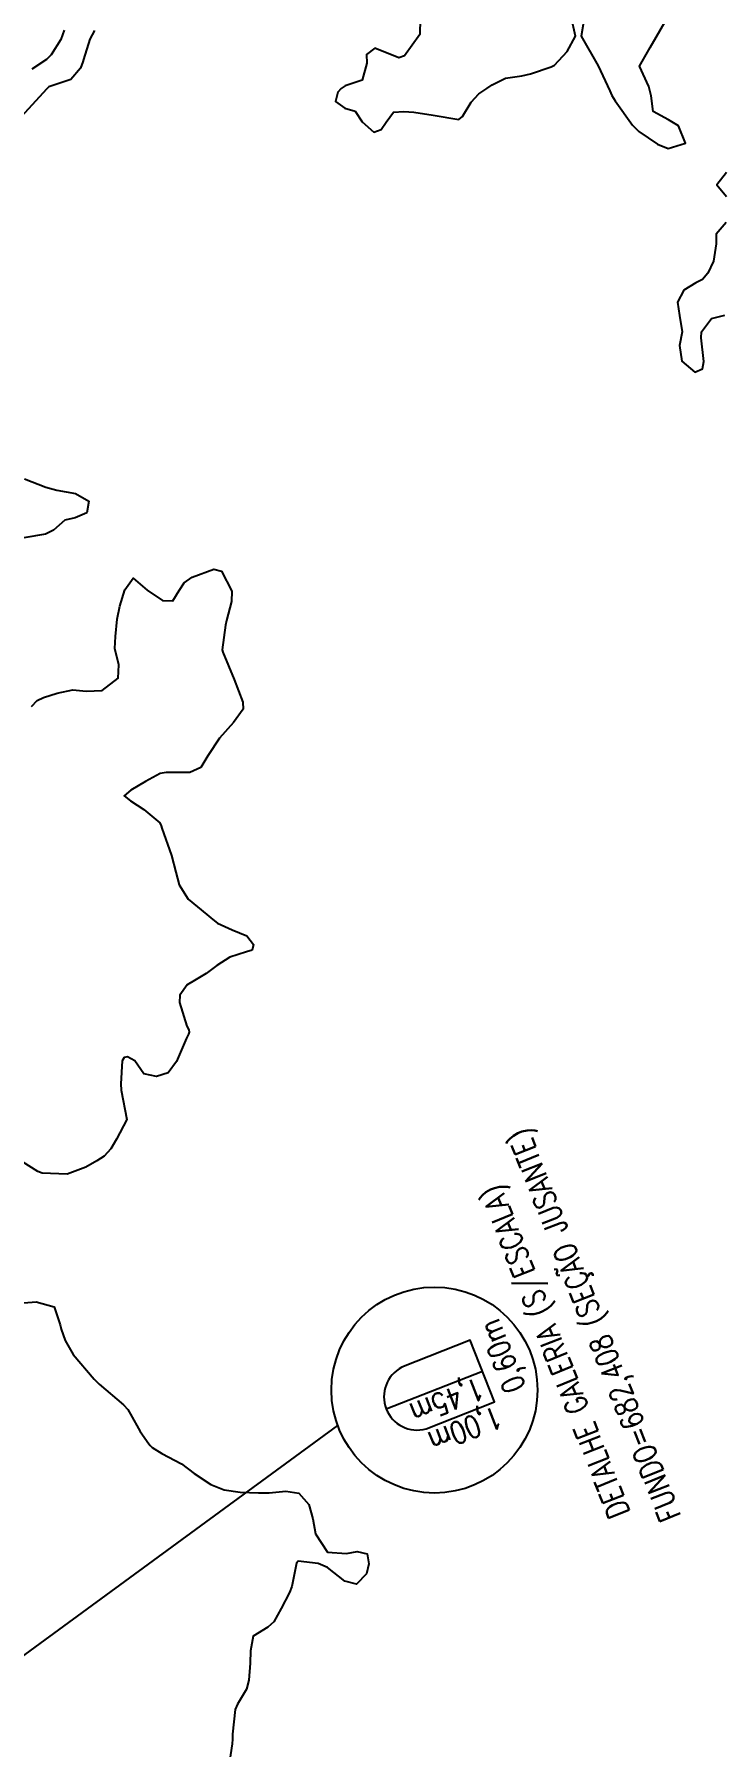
# Model space of a CAD drawing. Header units: metres. Extents: x 298520 to 308411, y 7433745 to 7450750.
# Drawn here: x 301239 to 301285.6, y 7443101.7 to 7443218.1 of the extents above; entities that cross this region are included whole.
import ezdxf

# ---------------------------------------------------------------- set-up
doc = ezdxf.new("R2010")
doc.units = ezdxf.units.M
doc.header["$LTSCALE"] = 10
doc.linetypes.add('CONTINUO', pattern=[0])
doc.linetypes.add('DASHED', pattern=[0.75, 0.5, -0.25])
for name, color, linetype in [('Curvas de Nivel 1m', 11, 'Continuous'), ('Curvas de Nivel 5m', 15, 'Continuous'), ('TEXTO', 45, 'Continuous'), ('Vias Secundárias', 230, 'DASHED')]:
    doc.layers.add(name, color=color, linetype=linetype)
doc.styles.add('ROMANS', font='romans', dxfattribs={"height": 0.2})

msp = doc.modelspace()

# ---------------------------------------------------------------- linework, layer by layer
at = {"layer": 'Curvas de Nivel 1m', "flags": 128}
for points, elevation in [([(301276.48, 7443219.64), (301276.18, 7443217.92), (301277.34, 7443215.91), (301278.14, 7443214.2), (301278.27, 7443213.9), (301278.49, 7443213.53), (301279.68, 7443211.88), (301280.11, 7443211.44), (301281.38, 7443210.58), (301282.09, 7443210.29), (301283.27, 7443210.66), (301282.79, 7443211.84), (301282.12, 7443212.25), (301281.07, 7443212.81), (301280.93, 7443213.87), (301280.78, 7443214.51), (301280.15, 7443215.88), (301280.88, 7443217.16), (301281.28, 7443217.86), (301282.2, 7443219.46)], 683), ([(301243.1, 7443218.32), (301242.78, 7443217.72), (301242.35, 7443216.33), (301242.31, 7443216.18), (301242.15, 7443215.76), (301241.51, 7443214.97), (301240.14, 7443214.53), (301240.01, 7443214.48), (301239.86, 7443214.35), (301238.11, 7443212.42)], 684), ([(301265.23, 7443219.1), (301265.22, 7443218.05), (301264.17, 7443216.58), (301263.78, 7443216.46), (301262.17, 7443217.12), (301261.6, 7443216.67), (301261.62, 7443216.1), (301261.31, 7443214.93), (301260.14, 7443214.54), (301259.87, 7443214.38), (301259.64, 7443214.12), (301259.48, 7443213.48), (301260.12, 7443213.04), (301260.83, 7443212.82), (301261.29, 7443212.1), (301262.1, 7443211.4), (301262.6, 7443211.59), (301262.94, 7443212.08), (301263.43, 7443212.77), (301264.12, 7443212.8), (301264.81, 7443212.75), (301266.12, 7443212.56), (301267.87, 7443212.27), (301268.12, 7443212.46), (301268.7, 7443213.44), (301269.23, 7443214.01), (301269.78, 7443214.36), (301270.14, 7443214.62), (301271.05, 7443215.08), (301272.15, 7443215.24), (301272.75, 7443215.36), (301274.15, 7443215.84), (301274.38, 7443215.95), (301275.22, 7443216.88), (301275.8, 7443217.93), (301275.51, 7443219.25)], 683), ([(301286.07, 7443208.66), (301285.4, 7443207.82), (301286.06, 7443207.03)], 683), ([(301286.03, 7443205.26), (301285.36, 7443204.48), (301285.35, 7443203.82), (301285.18, 7443202.63), (301284.79, 7443201.82), (301284.42, 7443201.39), (301283.98, 7443201.17), (301283.15, 7443200.66), (301282.74, 7443199.84), (301282.87, 7443198.93), (301283.05, 7443197.84), (301282.87, 7443196.91), (301283.02, 7443195.84), (301283.91, 7443195.1), (301284.43, 7443195.31), (301284.53, 7443195.82), (301284.33, 7443197.43), (301284.36, 7443197.83), (301285.03, 7443198.74), (301285.95, 7443198.97)], 683), ([(301238.34, 7443187.85), (301239.81, 7443187.27), (301240.54, 7443187.08), (301241.81, 7443186.85), (301242.72, 7443186.32), (301242.59, 7443185.52), (301241.79, 7443185.2), (301241.1, 7443185.03), (301240.32, 7443184.35), (301239.77, 7443184.09), (301238.31, 7443183.83)], 684), ([(301238.83, 7443172.37), (301239.22, 7443172.78), (301239.64, 7443172.97), (301240.57, 7443173.27), (301241.64, 7443173.51), (301242.55, 7443173.42), (301243.64, 7443173.45), (301244.71, 7443174.29), (301244.77, 7443175.19), (301244.5, 7443176.3), (301244.53, 7443177.13), (301244.65, 7443178.3), (301244.83, 7443179.18), (301245.18, 7443180.29), (301245.74, 7443181.08), (301246.69, 7443180.27), (301247.72, 7443179.57), (301248.43, 7443179.55), (301248.87, 7443180.25), (301249.2, 7443180.78), (301249.74, 7443181.15), (301251.22, 7443181.69), (301251.75, 7443181.56), (301252.45, 7443180.2), (301252.42, 7443179.51), (301252.07, 7443178.21), (301252.02, 7443177.89), (301251.79, 7443176.21), (301251.82, 7443176.07), (301252.59, 7443174.2), (301253.18, 7443172.65), (301253.22, 7443172.19), (301252.55, 7443171.27), (301251.61, 7443170.21), (301250.81, 7443169.01), (301250.33, 7443168.23), (301249.58, 7443167.89), (301247.97, 7443167.87), (301247.58, 7443167.81), (301246.58, 7443167.26), (301245.57, 7443166.67), (301245.13, 7443166.29), (301245.56, 7443165.95), (301246.46, 7443165.36), (301247.54, 7443164.46), (301247.64, 7443164.26), (301247.69, 7443164.1), (301248.33, 7443162.25), (301248.64, 7443161.11), (301248.86, 7443160.25), (301249.48, 7443159.28), (301250.74, 7443158.22), (301251.14, 7443157.89), (301251.46, 7443157.63), (301252.47, 7443157.18), (301253.45, 7443156.79), (301253.91, 7443156.19), (301253.82, 7443155.8), (301253.44, 7443155.69), (301252.3, 7443155.33), (301251.43, 7443154.77), (301250.69, 7443154.22), (301249.9, 7443153.75), (301249.41, 7443153.45), (301248.91, 7443152.74), (301248.89, 7443152.25), (301249.38, 7443150.64), (301249.51, 7443150.38), (301249.55, 7443150.24), (301249.5, 7443150.1), (301249.37, 7443149.83), (301248.88, 7443148.71), (301248.69, 7443148.25), (301248.12, 7443147.47), (301247.33, 7443147.21), (301246.46, 7443147.4), (301245.86, 7443148.28), (301245.35, 7443148.55), (301245.12, 7443148.52), (301244.99, 7443148.29), (301244.9, 7443146.72), (301244.91, 7443146.29), (301245.3, 7443144.29), (301244.61, 7443142.97), (301244.21, 7443142.3), (301243.76, 7443141.81), (301243.26, 7443141.49), (301242.53, 7443141.05), (301241.26, 7443140.59), (301239.55, 7443140.65), (301239.26, 7443140.76), (301238.22, 7443141.42)], 684), ([(301237.74, 7443131.78), (301239.15, 7443131.91), (301240.36, 7443131.56), (301240.77, 7443130.34), (301240.84, 7443130.04), (301241.12, 7443129.28), (301241.65, 7443128.32), (301243.09, 7443126.65), (301243.43, 7443126.31), (301245.07, 7443124.91), (301245.37, 7443124.59), (301245.55, 7443124.28), (301246.21, 7443123.1), (301246.8, 7443122.26), (301246.9, 7443122.13), (301247.03, 7443122.01), (301247.69, 7443121.59), (301249.02, 7443120.89), (301249.89, 7443120.23), (301251.01, 7443119.48), (301251.93, 7443119.13), (301253, 7443118.96), (301254.25, 7443118.92), (301254.99, 7443118.93), (301256.12, 7443119.03), (301256.99, 7443118.9), (301257.67, 7443118.13), (301257.94, 7443117.16), (301258.12, 7443116.13), (301258.95, 7443114.89), (301260.24, 7443114.81), (301260.95, 7443114.94), (301261.63, 7443114.77), (301261.75, 7443114.09), (301261.6, 7443113.42), (301260.92, 7443112.71), (301260.12, 7443112.91), (301258.94, 7443113.85), (301258.3, 7443114.13), (301256.94, 7443114.29), (301256.84, 7443114.14), (301256.52, 7443112.55), (301256.37, 7443112.15), (301255.8, 7443111.06), (301255.3, 7443110.16), (301254.89, 7443109.8), (301253.89, 7443109.18), (301253.7, 7443108.18), (301253.69, 7443107.35), (301253.59, 7443106.18), (301253.44, 7443105.58), (301252.83, 7443104.57), (301252.66, 7443104.19), (301252.48, 7443102.51), (301252.49, 7443102.19), (301252.46, 7443101.87), (301252.21, 7443100.2)], 684)]:
    msp.add_lwpolyline(points, dxfattribs=dict(at, elevation=elevation))
at = {"layer": 'Curvas de Nivel 5m', "elevation": 685, "flags": 128}
msp.add_lwpolyline([(301241.05, 7443218.34), (301240.81, 7443217.71), (301240.17, 7443216.65), (301239.84, 7443216.35), (301238.84, 7443215.69)], dxfattribs=at)
at = {"layer": 'TEXTO', "linetype": 'CONTINUO'}
for points in [[(301265.65, 7443123.28, 0), (301270.3, 7443125.11, 0), (301268.65, 7443129.3, 0), (301264, 7443127.46, 0)], [(301262.94, 7443124.63, 0), (301269.48, 7443127.2, 0)], [(301212.38, 7443088.9, 0), (301259.64, 7443123.49, 0)]]:
    msp.add_polyline3d(points, dxfattribs=at)
msp.add_circle((301266.21, 7443125.91), 7, dxfattribs=at)
msp.add_arc((301265.04, 7443125.45), 2.26, 117.3973, 285.6281, dxfattribs=at)
at = {"layer": 'Vias Secundárias'}
msp.add_lwpolyline([(301465.55, 7442973.32, 0), (301478.59, 7442967.28, -0.011668)], format="xyb", dxfattribs=at)

# ---------------------------------------------------------------- texts
at = {"layer": 'TEXTO', "style": 'ROMANS', "width": 0.8}
for s, rotation, p in [('FUNDO=682,408 (SEÇÃO JUSANTE)', 111.5127, (301282.99, 7443117.34)), ('DETALHE GALERIA (S/ESCALA)', 111.5127, (301279.52, 7443117.57)), ('0,60m', 111.5127, (301272.43, 7443126.09)), ('1,45m', 201.5127, (301269.18, 7443126.8)), ('1,00m', 201.5127, (301270.43, 7443124.86))]:
    msp.add_text(s, height=1.5, rotation=rotation, dxfattribs=at).set_placement(p)

doc.saveas('drawing.dxf')
